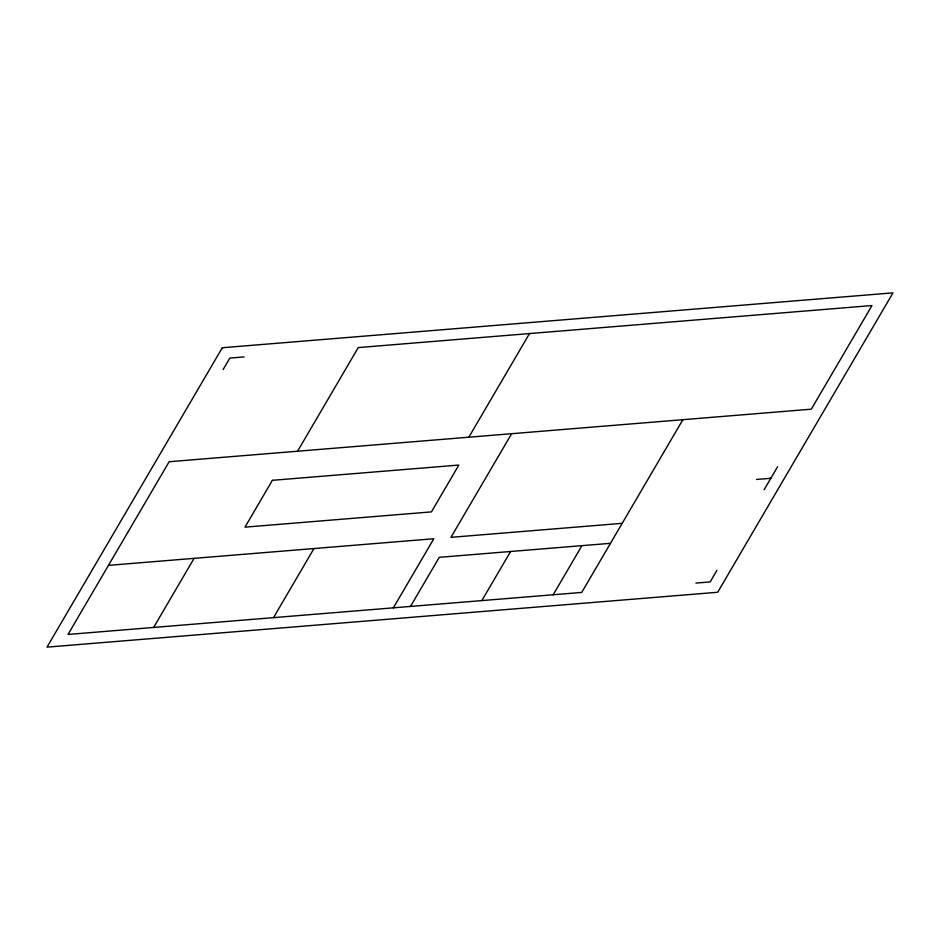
<?xml version="1.0" encoding="UTF-8"?>
<svg xmlns="http://www.w3.org/2000/svg" width="940" height="940" viewBox="0 0 940 940"><rect width="100%" height="100%" fill="white"/><g stroke="black" fill="none" stroke-linecap="round" stroke-linejoin="round"><path stroke-width="1.41" d="M223.097 369.596L229.83 358.081L244.106 356.918M153.631 627.45L194.087 558.36M297.58 451.212L358.269 347.577L871.991 305.547L811.302 409.182L169.153 461.728L68.009 634.453L581.731 592.423L682.875 419.687M273.505 617.639L313.96 548.549M468.825 437.206L529.502 333.571M393.366 607.839L433.822 538.738L108.464 565.363M410.498 606.429L439.25 557.326L610.495 543.32M511.63 433.704L450.953 537.339L622.186 523.333M481.844 600.601L510.596 551.486M553.19 594.762L581.954 545.647M716.903 570.404L710.17 581.919L695.894 583.082M764.102 489.787L777.591 466.757M756.582 479.447L770.847 478.272M222.31 347.741L47 647.143L717.69 592.259L893 292.857L222.31 347.741M272.389 480.316L244.964 527.152L431.425 511.889L458.849 465.065L272.389 480.316"/></g></svg>
